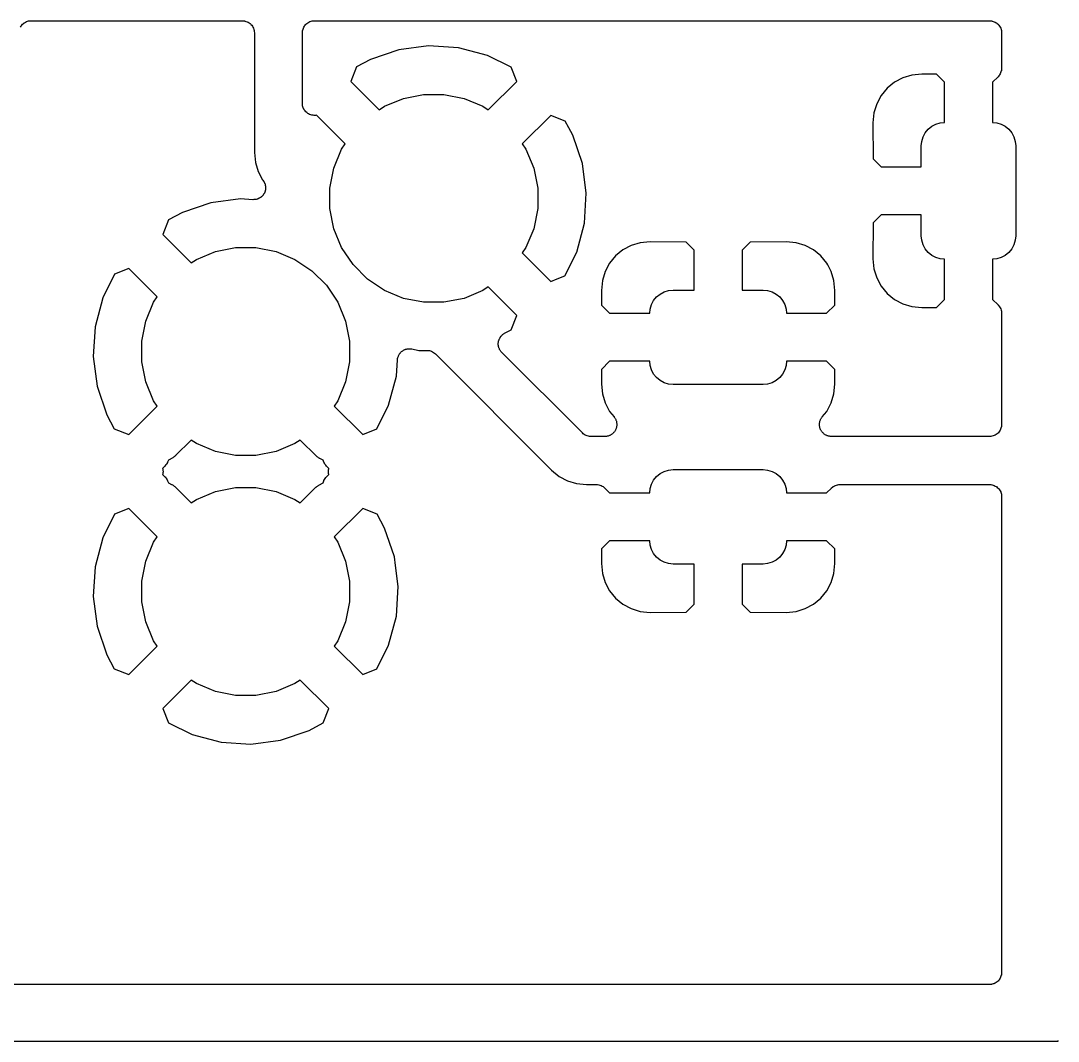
# Model space of a CAD drawing. Extents: x -3.6 to 94.4, y -84.3 to 13.7.
# Drawn here: x 25.62 to 36.6, y -8 to 2.8 of the extents above; entities that cross this region are included whole.
import ezdxf

# ---------------------------------------------------------------- set-up
doc = ezdxf.new("R2010")
doc.units = 0
doc.layers.add('BLACK', color=7, linetype='CONTINUOUS')

msp = doc.modelspace()

# ---------------------------------------------------------------- linework, layer by layer
at = {"layer": 'BLACK', "linetype": 'CONTINUOUS'}
for p, q in [((25.6222, 2.74475), (25.6299, 2.75389)), ((25.6299, 2.75389), (25.6375, 2.76311)), ((25.6375, 2.76311), (25.6379, 2.7634)), ((25.6379, 2.7634), (25.6381, 2.76374)), ((25.6381, 2.76374), (25.6475, 2.77122)), ((25.6475, 2.77122), (25.6567, 2.77878)), ((25.6567, 2.77878), (25.6571, 2.77899)), ((25.6571, 2.77899), (25.6575, 2.77927)), ((25.6575, 2.77927), (25.6681, 2.78481)), ((25.6681, 2.78481), (25.6786, 2.79042)), ((25.6786, 2.79042), (25.679, 2.79055)), ((25.679, 2.79055), (25.6794, 2.79075)), ((25.6794, 2.79075), (25.6909, 2.79412)), ((25.6909, 2.79412), (25.7023, 2.79758)), ((25.7023, 2.79758), (25.7028, 2.79763)), ((25.7028, 2.79763), (25.7032, 2.79775)), ((25.7032, 2.79775), (25.7151, 2.79883)), ((25.7151, 2.79883), (25.727, 2.8)), ((25.727, 2.8), (27.965, 2.8)), ((27.965, 2.8), (27.9659, 2.79999)), ((27.9659, 2.79999), (27.9659, 2.8)), ((27.9659, 2.8), (27.9659, 2.79999)), ((27.9659, 2.79999), (27.9668, 2.79999)), ((27.9668, 2.79999), (27.9787, 2.79865)), ((27.9787, 2.79865), (27.9905, 2.79741)), ((27.9905, 2.79741), (27.991, 2.79727)), ((27.991, 2.79727), (27.9914, 2.79723)), ((27.9914, 2.79723), (28.0028, 2.79361)), ((28.0028, 2.79361), (28.0142, 2.79008)), ((28.0142, 2.79008), (28.0146, 2.78986)), ((28.0146, 2.78986), (28.015, 2.78973)), ((28.015, 2.78973), (28.0255, 2.78398)), ((28.0255, 2.78398), (28.036, 2.77829)), ((28.036, 2.77829), (28.0364, 2.778)), ((28.0364, 2.778), (28.0368, 2.77779)), ((28.0368, 2.77779), (28.0459, 2.77012)), ((28.0459, 2.77012), (28.0551, 2.76249)), ((28.0551, 2.76249), (28.0554, 2.76214)), ((28.0554, 2.76214), (28.0557, 2.76186)), ((28.0557, 2.76186), (28.0632, 2.75255)), ((28.0632, 2.75255), (28.0708, 2.74328)), ((28.6222, 2.74475), (28.6299, 2.75389)), ((28.6299, 2.75389), (28.6375, 2.76311)), ((28.6375, 2.76311), (28.6379, 2.7634)), ((28.6379, 2.7634), (28.6381, 2.76374)), ((28.6381, 2.76374), (28.6475, 2.77122)), ((28.6475, 2.77122), (28.6567, 2.77878)), ((28.6567, 2.77878), (28.6571, 2.77899)), ((28.6571, 2.77899), (28.6575, 2.77927)), ((28.6575, 2.77927), (28.6681, 2.78481)), ((28.6681, 2.78481), (28.6786, 2.79042)), ((28.6786, 2.79042), (28.679, 2.79055)), ((28.679, 2.79055), (28.6794, 2.79075)), ((28.6794, 2.79075), (28.6909, 2.79412)), ((28.6909, 2.79412), (28.7023, 2.79758)), ((28.7023, 2.79758), (28.7028, 2.79763)), ((28.7028, 2.79763), (28.7032, 2.79775)), ((28.7032, 2.79775), (28.7151, 2.79883)), ((28.7151, 2.79883), (28.727, 2.8)), ((28.727, 2.8), (35.873, 2.8)), ((35.873, 2.8), (35.8739, 2.79999)), ((35.8739, 2.79999), (35.8739, 2.8)), ((35.8739, 2.8), (35.8739, 2.79999)), ((35.8739, 2.79999), (35.8748, 2.79999)), ((35.8748, 2.79999), (35.8867, 2.79865)), ((35.8867, 2.79865), (35.8985, 2.79741)), ((35.8985, 2.79741), (35.899, 2.79727)), ((35.899, 2.79727), (35.8994, 2.79723)), ((35.8994, 2.79723), (35.9108, 2.79361)), ((35.9108, 2.79361), (35.9222, 2.79008)), ((35.9222, 2.79008), (35.9226, 2.78986)), ((35.9226, 2.78986), (35.923, 2.78973)), ((35.923, 2.78973), (35.9335, 2.78398)), ((35.9335, 2.78398), (35.944, 2.77829)), ((35.944, 2.77829), (35.9444, 2.778)), ((35.9444, 2.778), (35.9448, 2.77779)), ((35.9448, 2.77779), (35.9539, 2.77012)), ((35.9539, 2.77012), (35.9631, 2.76249)), ((35.9631, 2.76249), (35.9634, 2.76214)), ((35.9634, 2.76214), (35.9637, 2.76186)), ((35.9637, 2.76186), (35.9712, 2.75255)), ((35.9712, 2.75255), (35.9788, 2.74328)), ((25.616, 2.73348), (25.6217, 2.74402)), ((25.6217, 2.74402), (25.622, 2.74436)), ((25.622, 2.74436), (25.6222, 2.74475)), ((28.0708, 2.74328), (28.071, 2.74289)), ((28.071, 2.74289), (28.0713, 2.74254)), ((28.0713, 2.74254), (28.0768, 2.73195)), ((28.0768, 2.73195), (28.0824, 2.7214)), ((28.0824, 2.7214), (28.0825, 2.72097)), ((28.0825, 2.72097), (28.0828, 2.72057)), ((28.0828, 2.72057), (28.0861, 2.70914)), ((28.0861, 2.70914), (28.0896, 2.69767)), ((28.0896, 2.69767), (28.0896, 2.69722)), ((28.0896, 2.69722), (28.0897, 2.6968)), ((28.0897, 2.6968), (28.0908, 2.68491)), ((28.0908, 2.68491), (28.092, 2.673)), ((28.092, 2.673), (28.092, 1.40623)), ((28.6, 2.67477), (28.6013, 2.68669)), ((28.6, 2.67392), (28.6, 2.67477)), ((28.6, 2.67389), (28.6, 2.67392)), ((28.6, 2.67386), (28.6, 2.67389)), ((28.6, 2.673), (28.6, 2.67386)), ((28.6, 1.925), (28.6, 2.673)), ((28.6013, 2.68669), (28.6026, 2.69854)), ((28.6026, 2.69854), (28.6027, 2.69896)), ((28.6027, 2.69896), (28.6028, 2.69941)), ((28.6028, 2.69941), (28.6064, 2.7108)), ((28.6064, 2.7108), (28.6099, 2.72221)), ((28.6099, 2.72221), (28.6101, 2.72261)), ((28.6101, 2.72261), (28.6103, 2.72303)), ((28.6103, 2.72303), (28.616, 2.73348)), ((28.616, 2.73348), (28.6217, 2.74402)), ((28.6217, 2.74402), (28.622, 2.74436)), ((28.622, 2.74436), (28.6222, 2.74475)), ((35.9788, 2.74328), (35.979, 2.74289)), ((35.979, 2.74289), (35.9793, 2.74254)), ((35.9793, 2.74254), (35.9848, 2.73195)), ((35.9848, 2.73195), (35.9904, 2.7214)), ((35.9904, 2.7214), (35.9905, 2.72097)), ((35.9905, 2.72097), (35.9908, 2.72057)), ((35.9908, 2.72057), (35.9941, 2.70914)), ((35.9941, 2.70914), (35.9976, 2.69767)), ((35.9976, 2.69767), (35.9976, 2.69722)), ((35.9976, 2.69722), (35.9977, 2.6968)), ((35.9977, 2.6968), (35.9988, 2.68491)), ((35.9988, 2.68491), (36, 2.673)), ((36, 2.673), (36, 2.29725)), ((29.9356, 2.53487), (29.6217, 2.49323)), ((30.2517, 2.51444), (29.9356, 2.53487)), ((29.6217, 2.49323), (29.3198, 2.39045)), ((30.5578, 2.43274), (30.2517, 2.51444)), ((30.809, 2.30911), (30.5578, 2.43274)), ((29.1718, 2.31138), (29.1115, 2.15771)), ((29.3198, 2.39045), (29.1718, 2.31138)), ((30.8685, 2.15771), (30.809, 2.30911)), ((34.9547, 2.1966), (34.8664, 2.14943)), ((35.0504, 2.22565), (34.9547, 2.1966)), ((35.1553, 2.23598), (35.0504, 2.22565)), ((35.3109, 2.23375), (35.1553, 2.23598)), ((35.396, 2.14864), (35.3109, 2.23375)), ((35.9628, 2.20745), (35.904, 2.14864)), ((35.9703, 2.21651), (35.9628, 2.20745)), ((35.9778, 2.2255), (35.9703, 2.21651)), ((35.9781, 2.22608), (35.9778, 2.2255)), ((35.9785, 2.2266), (35.9781, 2.22608)), ((35.9841, 2.23694), (35.9785, 2.2266)), ((35.9897, 2.24722), (35.9841, 2.23694)), ((35.9899, 2.24786), (35.9897, 2.24722)), ((35.9902, 2.24844), (35.9899, 2.24786)), ((35.9937, 2.25968), (35.9902, 2.24844)), ((35.9972, 2.27085), (35.9937, 2.25968)), ((35.9973, 2.27151), (35.9972, 2.27085)), ((35.9975, 2.27215), (35.9973, 2.27151)), ((35.9987, 2.28384), (35.9975, 2.27215)), ((36, 2.29548), (35.9987, 2.28384)), ((36, 2.29725), (36, 2.29684)), ((36, 2.29684), (36, 2.29681)), ((36, 2.29681), (36, 2.29678)), ((36, 2.29678), (36, 2.29548)), ((29.1115, 2.15771), (29.4123, 1.85694)), ((30.5677, 1.85694), (30.8685, 2.15771)), ((34.8664, 2.14943), (34.7891, 2.08595)), ((35.396, 1.72461), (35.396, 2.14864)), ((35.904, 2.14864), (35.904, 1.72461)), ((29.469, 1.89481), (29.6691, 1.97773)), ((29.6691, 1.97773), (29.8817, 2.02)), ((29.8817, 2.02), (30.0983, 2.02)), ((30.0983, 2.02), (30.3109, 1.97773)), ((30.3109, 1.97773), (30.511, 1.89481)), ((34.7256, 2.0086), (34.6784, 1.92034)), ((34.7891, 2.08595), (34.7256, 2.0086)), ((28.6011, 1.91416), (28.6, 1.925)), ((28.6019, 1.90331), (28.6011, 1.91416)), ((28.6023, 1.90185), (28.6019, 1.90331)), ((28.6024, 1.90034), (28.6023, 1.90185)), ((28.6056, 1.88992), (28.6024, 1.90034)), ((28.6085, 1.87941), (28.6056, 1.88992)), ((28.6091, 1.87806), (28.6085, 1.87941)), ((28.6096, 1.87661), (28.6091, 1.87806)), ((28.6147, 1.86698), (28.6096, 1.87661)), ((28.6196, 1.85726), (28.6147, 1.86698)), ((29.4123, 1.85694), (29.469, 1.89481)), ((30.511, 1.89481), (30.5677, 1.85694)), ((34.6784, 1.92034), (34.6493, 1.82459)), ((28.6205, 1.85607), (28.6196, 1.85726)), ((28.6212, 1.85472), (28.6205, 1.85607)), ((28.6281, 1.84627), (28.6212, 1.85472)), ((28.6348, 1.83768), (28.6281, 1.84627)), ((28.6359, 1.83669), (28.6348, 1.83768)), ((28.6369, 1.83552), (28.6359, 1.83669)), ((28.6453, 1.82857), (28.6369, 1.83552)), ((28.6535, 1.82143), (28.6453, 1.82857)), ((28.6548, 1.82068), (28.6535, 1.82143)), ((28.656, 1.81972), (28.6548, 1.82068)), ((28.6656, 1.81453), (28.656, 1.81972)), ((28.675, 1.80913), (28.6656, 1.81453)), ((28.6764, 1.80865), (28.675, 1.80913)), ((28.6778, 1.80793), (28.6764, 1.80865)), ((28.6882, 1.80471), (28.6778, 1.80793)), ((28.6985, 1.80124), (28.6882, 1.80471)), ((28.7, 1.80105), (28.6985, 1.80124)), ((28.7015, 1.8006), (28.7, 1.80105)), ((28.7123, 1.79946), (28.7015, 1.8006)), ((28.7231, 1.79807), (28.7123, 1.79946)), ((28.7246, 1.79817), (28.7231, 1.79807)), ((28.7261, 1.79801), (28.7246, 1.79817)), ((28.7369, 1.79899), (28.7261, 1.79801)), ((28.7478, 1.79972), (28.7369, 1.79899)), ((28.7493, 1.80012), (28.7478, 1.79972)), ((28.7506, 1.80023), (28.7493, 1.80012)), ((29.0531, 1.49772), (28.7506, 1.80023)), ((31.2277, 1.7985), (30.9269, 1.49772)), ((31.3814, 1.73815), (31.2277, 1.7985)), ((34.6493, 1.82459), (34.639, 1.7192)), ((31.4204, 1.66513), (31.3814, 1.73815)), ((31.4604, 1.59023), (31.4204, 1.66513)), ((31.4204, 1.66513), (31.4204, 1.66513)), ((34.639, 1.7192), (34.6416, 1.33872)), ((35.1921, 1.61389), (35.2232, 1.65178)), ((35.2232, 1.65178), (35.2611, 1.68287)), ((35.2611, 1.68287), (35.3043, 1.70597)), ((35.3043, 1.70597), (35.3512, 1.7202)), ((35.3512, 1.7202), (35.396, 1.72461)), ((35.904, 1.72461), (35.9488, 1.7202)), ((35.9488, 1.7202), (35.9957, 1.70597)), ((35.9957, 1.70597), (36.0389, 1.68287)), ((36.0389, 1.68287), (36.0768, 1.65178)), ((36.0768, 1.65178), (36.1079, 1.61389)), ((31.5632, 1.28834), (31.4604, 1.59023)), ((35.1548, 1.52377), (35.169, 1.57067)), ((35.169, 1.57067), (35.1921, 1.61389)), ((36.1079, 1.61389), (36.131, 1.57067)), ((36.131, 1.57067), (36.1452, 1.52377)), ((28.9323, 1.24086), (29.0152, 1.44104)), ((29.0152, 1.44104), (29.0531, 1.49772)), ((30.9269, 1.49772), (30.9648, 1.44104)), ((30.9648, 1.44104), (31.0477, 1.24086)), ((35.15, 1.475), (35.1548, 1.52377)), ((35.15, 1.254), (35.15, 1.475)), ((36.1452, 1.52377), (36.15, 1.475)), ((36.15, 1.475), (36.15, 0.525)), ((28.092, 1.40623), (28.1024, 1.30101)), ((34.6416, 1.33872), (34.7264, 1.254)), ((28.1024, 1.30101), (28.1312, 1.20584)), ((28.89, 1.02834), (28.9323, 1.24086)), ((31.0477, 1.24086), (31.09, 1.02834)), ((31.6049, 0.97435), (31.5632, 1.28834)), ((34.7264, 1.254), (35.15, 1.254)), ((28.1312, 1.20584), (28.1781, 1.11811)), ((28.1781, 1.11811), (28.1817, 1.11379)), ((28.1817, 1.11379), (28.1828, 1.11242)), ((28.1828, 1.11242), (28.1883, 1.10398)), ((28.1883, 1.10398), (28.194, 1.09577)), ((28.194, 1.09577), (28.195, 1.09361)), ((28.195, 1.09361), (28.1963, 1.09162)), ((28.1963, 1.09162), (28.2, 1.08227)), ((28.2, 1.08227), (28.2041, 1.07311)), ((28.2047, 0.9952), (28.2007, 0.98594)), ((28.2041, 1.07311), (28.2046, 1.07081)), ((28.2046, 1.07081), (28.2055, 1.06861)), ((28.2052, 0.99751), (28.2047, 0.9952)), ((28.206, 0.99972), (28.2052, 0.99751)), ((28.2055, 1.06861), (28.2073, 1.0587)), ((28.2077, 1.00962), (28.206, 0.99972)), ((28.2073, 1.0587), (28.2095, 1.04893)), ((28.2097, 1.01946), (28.2077, 1.00962)), ((28.2095, 1.04893), (28.2096, 1.04657)), ((28.2096, 1.04657), (28.21, 1.04424)), ((28.2098, 1.02182), (28.2097, 1.01946)), ((28.2102, 1.02415), (28.2098, 1.02182)), ((28.21, 1.04424), (28.2099, 1.03418)), ((28.2099, 1.03418), (28.2102, 1.02415)), ((28.89, 0.81166), (28.89, 1.02834)), ((31.09, 1.02834), (31.09, 0.81166)), ((27.9456, 0.91487), (27.6317, 0.87323)), ((28.0753, 0.90649), (27.9456, 0.91487)), ((28.0854, 0.90682), (28.0753, 0.90649)), ((28.0954, 0.90678), (28.0854, 0.90682)), ((28.0977, 0.90723), (28.0954, 0.90678)), ((28.1001, 0.90731), (28.0977, 0.90723)), ((28.1098, 0.90958), (28.1001, 0.90731)), ((28.1197, 0.9115), (28.1098, 0.90958)), ((28.1219, 0.9124), (28.1197, 0.9115)), ((28.1242, 0.91293), (28.1219, 0.9124)), ((28.1334, 0.91706), (28.1242, 0.91293)), ((28.1427, 0.92086), (28.1334, 0.91706)), ((28.1447, 0.92216), (28.1427, 0.92086)), ((28.1468, 0.92313), (28.1447, 0.92216)), ((28.155, 0.92896), (28.1468, 0.92313)), ((28.1634, 0.93449), (28.155, 0.92896)), ((28.1651, 0.93616), (28.1634, 0.93449)), ((28.167, 0.93753), (28.1651, 0.93616)), ((28.1739, 0.94483), (28.167, 0.93753)), ((28.181, 0.95189), (28.1739, 0.94483)), ((28.1824, 0.95384), (28.181, 0.95189)), ((28.184, 0.95556), (28.1824, 0.95384)), ((28.1893, 0.96408), (28.184, 0.95556)), ((28.195, 0.97238), (28.1893, 0.96408)), ((28.1959, 0.97456), (28.195, 0.97238)), ((28.1972, 0.97656), (28.1959, 0.97456)), ((28.2007, 0.98594), (28.1972, 0.97656)), ((31.5844, 0.65826), (31.6049, 0.97435)), ((27.3298, 0.77045), (27.1818, 0.69138)), ((27.6317, 0.87323), (27.3298, 0.77045)), ((28.9323, 0.59914), (28.89, 0.81166)), ((31.09, 0.81166), (31.0477, 0.59914)), ((27.1818, 0.69138), (27.1215, 0.53771)), ((34.6416, 0.66128), (34.639, 0.2808)), ((34.7264, 0.746), (34.6416, 0.66128)), ((35.15, 0.746), (34.7264, 0.746)), ((35.15, 0.525), (35.15, 0.746)), ((29.0152, 0.39896), (28.9323, 0.59914)), ((31.0477, 0.59914), (30.9648, 0.39896)), ((31.5027, 0.35222), (31.5844, 0.65826)), ((27.1215, 0.53771), (27.4223, 0.23694)), ((32.1754, 0.45065), (32.0797, 0.4216)), ((32.2808, 0.46103), (32.1754, 0.45065)), ((32.6613, 0.45837), (32.2808, 0.46103)), ((32.746, 0.37365), (32.6613, 0.45837)), ((33.3387, 0.45837), (33.254, 0.37364)), ((33.7192, 0.46103), (33.3387, 0.45837)), ((33.8246, 0.45065), (33.7192, 0.46103)), ((33.9203, 0.4216), (33.8246, 0.45065)), ((35.1548, 0.47623), (35.15, 0.525)), ((35.169, 0.42933), (35.1548, 0.47623)), ((36.1452, 0.47623), (36.131, 0.42933)), ((36.15, 0.525), (36.1452, 0.47623)), ((27.479, 0.27481), (27.6791, 0.35773)), ((27.6791, 0.35773), (27.8917, 0.4)), ((27.8917, 0.4), (28.1083, 0.4)), ((28.1083, 0.4), (28.3209, 0.35773)), ((28.3209, 0.35773), (28.521, 0.27481)), ((29.1356, 0.21879), (29.0152, 0.39896)), ((30.9648, 0.39896), (30.9269, 0.34227)), ((30.9269, 0.34227), (31.2277, 0.0415)), ((31.3791, 0.10095), (31.5027, 0.35222)), ((31.9914, 0.37443), (31.9141, 0.31095)), ((32.0797, 0.4216), (31.9914, 0.37443)), ((32.746, -0.05), (32.746, 0.37365)), ((33.254, 0.37364), (33.254, -0.05)), ((34.0086, 0.37443), (33.9203, 0.4216)), ((34.0859, 0.31095), (34.0086, 0.37443)), ((35.1921, 0.38611), (35.169, 0.42933)), ((35.2232, 0.34822), (35.1921, 0.38611)), ((35.2611, 0.31713), (35.2232, 0.34822)), ((36.0768, 0.34822), (36.0389, 0.31713)), ((36.1079, 0.38611), (36.0768, 0.34822)), ((36.131, 0.42933), (36.1079, 0.38611)), ((27.4223, 0.23694), (27.479, 0.27481)), ((28.521, 0.27481), (28.7012, 0.15443)), ((31.8506, 0.2336), (31.8034, 0.14534)), ((31.9141, 0.31095), (31.8506, 0.2336)), ((34.1494, 0.23359), (34.0859, 0.31095)), ((34.1593, 0.21518), (34.1494, 0.23359)), ((34.639, 0.2808), (34.6493, 0.17541)), ((35.3043, 0.29403), (35.2611, 0.31713)), ((35.3512, 0.2798), (35.3043, 0.29403)), ((35.396, 0.27539), (35.3512, 0.2798)), ((35.396, -0.14864), (35.396, 0.27539)), ((35.9488, 0.2798), (35.904, 0.27539)), ((35.904, 0.27539), (35.904, -0.14864)), ((35.9957, 0.29403), (35.9488, 0.2798)), ((36.0389, 0.31713), (35.9957, 0.29403)), ((26.6109, 0.11905), (26.4873, -0.13222)), ((26.7623, 0.1785), (26.6109, 0.11905)), ((27.0631, -0.12228), (26.7623, 0.1785)), ((28.7012, 0.15443), (28.8544, 0.00121)), ((29.2888, 0.06557), (29.1356, 0.21879)), ((31.8034, 0.14534), (31.7743, 0.04959)), ((34.1593, 0.21513), (34.1593, 0.21518)), ((34.1966, 0.14534), (34.1593, 0.21513)), ((34.2256, 0.04959), (34.1966, 0.14534)), ((34.6493, 0.17541), (34.6784, 0.07966)), ((28.8544, 0.00121), (28.9748, -0.17896)), ((29.469, -0.05481), (29.2888, 0.06557)), ((31.2277, 0.0415), (31.2957, 0.06821)), ((31.2957, 0.06821), (31.3791, 0.10095)), ((31.7743, 0.04959), (31.764, -0.05533)), ((34.236, -0.05533), (34.2256, 0.04959)), ((34.6784, 0.07966), (34.7256, -0.0086)), ((29.6691, -0.13773), (29.469, -0.05481)), ((30.511, -0.05481), (30.3109, -0.13773)), ((30.5677, -0.01693), (30.511, -0.05481)), ((30.8685, -0.31771), (30.5677, -0.01693)), ((31.764, -0.05533), (31.7662, -0.21089)), ((32.3482, -0.12322), (32.3861, -0.09213)), ((32.3861, -0.09213), (32.4293, -0.06903)), ((32.4293, -0.06903), (32.4762, -0.0548)), ((32.4762, -0.0548), (32.525, -0.05)), ((32.525, -0.05), (32.746, -0.05)), ((33.254, -0.05), (33.475, -0.05)), ((33.475, -0.05), (33.5238, -0.0548)), ((33.5238, -0.0548), (33.5707, -0.06903)), ((33.5707, -0.06903), (33.6139, -0.09213)), ((33.6139, -0.09213), (33.6518, -0.12322)), ((34.2338, -0.21089), (34.236, -0.05533)), ((34.7256, -0.0086), (34.7891, -0.08595)), ((34.7891, -0.08595), (34.8664, -0.14943)), ((26.4873, -0.13222), (26.4056, -0.43826)), ((26.9423, -0.37914), (27.0252, -0.17896)), ((27.0252, -0.17896), (27.0631, -0.12228)), ((28.9748, -0.17896), (29.0577, -0.37914)), ((29.8817, -0.18), (29.6691, -0.13773)), ((30.0983, -0.18), (29.8817, -0.18)), ((30.3109, -0.13773), (30.0983, -0.18)), ((31.7662, -0.21089), (31.8514, -0.296)), ((32.2798, -0.25123), (32.294, -0.20433)), ((32.294, -0.20433), (32.3171, -0.16111)), ((32.3171, -0.16111), (32.3482, -0.12322)), ((33.6518, -0.12322), (33.6829, -0.16111)), ((33.6829, -0.16111), (33.706, -0.20433)), ((33.706, -0.20433), (33.7202, -0.25123)), ((34.1486, -0.296), (34.2338, -0.21089)), ((34.8664, -0.14943), (34.9547, -0.1966)), ((34.9547, -0.1966), (35.0504, -0.22565)), ((35.3109, -0.23375), (35.396, -0.14864)), ((35.904, -0.14864), (35.9628, -0.20745)), ((35.9628, -0.20745), (35.9631, -0.20775)), ((35.9631, -0.20775), (35.9631, -0.20776)), ((35.9631, -0.20776), (35.9631, -0.20778)), ((35.9631, -0.20778), (35.964, -0.20871)), ((35.964, -0.20871), (35.9714, -0.2179)), ((35.9714, -0.2179), (35.9788, -0.22697)), ((30.8082, -0.47138), (30.8685, -0.31771)), ((31.8514, -0.296), (32.2754, -0.296)), ((32.2754, -0.296), (32.2798, -0.25123)), ((33.7202, -0.25123), (33.7246, -0.296)), ((33.7246, -0.296), (34.1486, -0.296)), ((35.0504, -0.22565), (35.1553, -0.23598)), ((35.1553, -0.23598), (35.3109, -0.23375)), ((35.9788, -0.22697), (35.9791, -0.22756)), ((35.9791, -0.22756), (35.9795, -0.22808)), ((35.9795, -0.22808), (35.9849, -0.23853)), ((35.9849, -0.23853), (35.9904, -0.24885)), ((35.9904, -0.24885), (35.9906, -0.24949)), ((35.9906, -0.24949), (35.9909, -0.25009)), ((35.9909, -0.25009), (35.9942, -0.26138)), ((35.9942, -0.26138), (35.9976, -0.27258)), ((35.9976, -0.27258), (35.9976, -0.27325)), ((35.9976, -0.27325), (35.9978, -0.27389)), ((35.9978, -0.27389), (35.9989, -0.28559)), ((35.9989, -0.28559), (36, -0.29725)), ((36, -0.29725), (36, -1.473)), ((26.4056, -0.43826), (26.3851, -0.75435)), ((26.9, -0.59166), (26.9423, -0.37914)), ((29.0577, -0.37914), (29.1, -0.59166)), ((30.6914, -0.55436), (30.6945, -0.54859)), ((30.6945, -0.54859), (30.6983, -0.54409)), ((30.6983, -0.54409), (30.7015, -0.53923)), ((30.7015, -0.53923), (30.7062, -0.53459)), ((30.7062, -0.53459), (30.7104, -0.52954)), ((30.7104, -0.52954), (30.715, -0.52586)), ((30.715, -0.52586), (30.7191, -0.52173)), ((30.7191, -0.52173), (30.7246, -0.51809)), ((30.7246, -0.51809), (30.7297, -0.51395)), ((30.7297, -0.51395), (30.7348, -0.51122)), ((30.7348, -0.51122), (30.7397, -0.50797)), ((30.7397, -0.50797), (30.8082, -0.47138)), ((26.9, -0.80834), (26.9, -0.59166)), ((29.1, -0.59166), (29.1, -0.80834)), ((30.6726, -0.61864), (30.6732, -0.61283)), ((30.6732, -0.62519), (30.6726, -0.61864)), ((30.6731, -0.63176), (30.6732, -0.62519)), ((30.6742, -0.6375), (30.6731, -0.63176)), ((30.6732, -0.60697), (30.6746, -0.60053)), ((30.6732, -0.61283), (30.6732, -0.60697)), ((30.6747, -0.64333), (30.6742, -0.6375)), ((30.6746, -0.60053), (30.6753, -0.594)), ((30.6766, -0.64965), (30.6747, -0.64333)), ((30.6753, -0.594), (30.677, -0.58842)), ((30.6778, -0.65609), (30.6766, -0.64965)), ((30.677, -0.58842), (30.6782, -0.58268)), ((30.68, -0.66151), (30.6778, -0.65609)), ((30.6782, -0.58268), (30.6807, -0.57662)), ((30.6807, -0.57662), (30.6827, -0.57035)), ((30.6827, -0.57035), (30.6855, -0.56521)), ((30.6855, -0.56521), (30.6877, -0.55981)), ((30.6877, -0.55981), (30.6914, -0.55436)), ((26.3851, -0.75435), (26.4268, -1.06834)), ((29.6079, -0.77209), (29.6093, -0.7678)), ((29.6093, -0.7678), (29.61, -0.76337)), ((29.61, -0.76337), (29.6129, -0.75598)), ((29.6129, -0.75598), (29.6153, -0.74842)), ((29.6153, -0.74842), (29.6174, -0.74447)), ((29.6174, -0.74447), (29.619, -0.74028)), ((29.619, -0.74028), (29.6233, -0.73359)), ((29.6233, -0.73359), (29.6271, -0.72662)), ((29.6271, -0.72662), (29.6299, -0.72316)), ((29.6299, -0.72316), (29.6324, -0.71937)), ((29.6324, -0.71937), (29.6378, -0.71364)), ((29.6378, -0.71364), (29.6429, -0.70754)), ((29.6429, -0.70754), (29.6464, -0.7047)), ((29.6464, -0.7047), (29.6495, -0.70145)), ((29.6495, -0.70145), (29.656, -0.6969)), ((29.656, -0.6969), (29.6621, -0.69189)), ((29.6621, -0.69189), (29.6661, -0.68978)), ((29.6661, -0.68978), (29.6698, -0.6872)), ((29.6698, -0.6872), (29.677, -0.68399)), ((29.677, -0.68399), (29.684, -0.68027)), ((29.684, -0.68027), (29.6883, -0.67898)), ((29.6883, -0.67898), (29.6924, -0.67716)), ((29.6924, -0.67716), (29.7002, -0.67541)), ((29.7002, -0.67541), (29.7077, -0.67313)), ((29.7077, -0.67313), (29.7122, -0.6727)), ((29.7122, -0.6727), (29.7166, -0.67171)), ((29.7166, -0.67171), (29.7245, -0.6715)), ((29.7245, -0.6715), (29.7324, -0.67073)), ((29.7324, -0.67073), (29.7369, -0.67117)), ((29.7369, -0.67117), (29.7414, -0.67106)), ((29.7414, -0.67106), (29.7492, -0.67239)), ((29.7492, -0.67239), (29.7571, -0.67317)), ((29.7571, -0.67317), (29.8316, -0.688)), ((29.8316, -0.688), (29.917, -0.688)), ((29.917, -0.688), (29.9174, -0.688)), ((29.9174, -0.688), (29.9174, -0.688)), ((29.9174, -0.688), (29.9174, -0.688)), ((29.9174, -0.688), (29.9187, -0.68801)), ((29.9187, -0.68801), (29.9304, -0.68932)), ((29.9304, -0.68932), (29.9421, -0.69051)), ((29.9421, -0.69051), (29.9427, -0.6907)), ((29.9427, -0.6907), (29.9434, -0.69078)), ((29.9434, -0.69078), (29.9546, -0.69433)), ((29.9546, -0.69433), (29.9658, -0.69775)), ((29.9658, -0.69775), (29.9664, -0.69807)), ((29.9664, -0.69807), (29.967, -0.69827)), ((29.967, -0.69827), (29.9773, -0.70394)), ((29.9773, -0.70394), (29.9876, -0.70947)), ((29.9876, -0.70947), (29.9881, -0.70989)), ((29.9881, -0.70989), (29.9887, -0.71021)), ((29.9887, -0.71021), (29.9977, -0.71773)), ((29.9977, -0.71773), (30.0068, -0.7252)), ((30.0068, -0.7252), (31.2364, -1.9548)), ((30.6817, -0.66714), (30.68, -0.66151)), ((30.6847, -0.67297), (30.6817, -0.66714)), ((30.6872, -0.67906), (30.6847, -0.67297)), ((30.6904, -0.68395), (30.6872, -0.67906)), ((30.6931, -0.68914), (30.6904, -0.68395)), ((30.6972, -0.69428), (30.6931, -0.68914)), ((30.7008, -0.69977), (30.6972, -0.69428)), ((30.7049, -0.70393), (30.7008, -0.69977)), ((30.7085, -0.70851), (30.7049, -0.70393)), ((30.7098, -0.70978), (30.7085, -0.70851)), ((31.5628, -1.5628), (30.7098, -0.70978)), ((26.9423, -1.02086), (26.9, -0.80834)), ((29.1, -0.80834), (29.0577, -1.02086)), ((29.5944, -0.96174), (29.6056, -0.78954)), ((29.6056, -0.78954), (29.6057, -0.78777)), ((29.6057, -0.78777), (29.6071, -0.77997)), ((29.6071, -0.77997), (29.6079, -0.77209)), ((31.8514, -0.804), (31.7662, -0.88911)), ((32.2754, -0.804), (31.8514, -0.804)), ((32.2798, -0.84877), (32.2754, -0.804)), ((32.294, -0.89567), (32.2798, -0.84877)), ((33.7202, -0.84877), (33.706, -0.89567)), ((33.7246, -0.804), (33.7202, -0.84877)), ((34.1486, -0.804), (33.7246, -0.804)), ((34.2338, -0.88911), (34.1486, -0.804)), ((29.5127, -1.26778), (29.5944, -0.96174)), ((31.7662, -0.88911), (31.764, -1.04467)), ((32.3171, -0.93889), (32.294, -0.89567)), ((32.3482, -0.97678), (32.3171, -0.93889)), ((32.3861, -1.00787), (32.3482, -0.97678)), ((33.6518, -0.97678), (33.6139, -1.00787)), ((33.6829, -0.93889), (33.6518, -0.97678)), ((33.706, -0.89567), (33.6829, -0.93889)), ((34.236, -1.04467), (34.2338, -0.88911)), ((26.4268, -1.06834), (26.5296, -1.37023)), ((27.0252, -1.22104), (26.9423, -1.02086)), ((29.0577, -1.02086), (28.9748, -1.22104)), ((31.764, -1.04467), (31.7743, -1.14959)), ((32.4293, -1.03097), (32.3861, -1.00787)), ((32.4762, -1.0452), (32.4293, -1.03097)), ((32.525, -1.05), (32.4762, -1.0452)), ((33.475, -1.05), (32.525, -1.05)), ((33.5238, -1.0452), (33.475, -1.05)), ((33.5707, -1.03097), (33.5238, -1.0452)), ((33.6139, -1.00787), (33.5707, -1.03097)), ((34.2256, -1.14959), (34.236, -1.04467)), ((31.7743, -1.14959), (31.8034, -1.24534)), ((34.1966, -1.24534), (34.2256, -1.14959)), ((26.7623, -1.5785), (27.0631, -1.27772)), ((27.0631, -1.27772), (27.0252, -1.22104)), ((28.9748, -1.22104), (28.9369, -1.27772)), ((28.9369, -1.27772), (29.2377, -1.5785)), ((29.3891, -1.51905), (29.5127, -1.26778)), ((31.8034, -1.24534), (31.8506, -1.33359)), ((34.1494, -1.33359), (34.1966, -1.24534)), ((26.5296, -1.37023), (26.6086, -1.51815)), ((31.8506, -1.33359), (31.8989, -1.39243)), ((31.8989, -1.39243), (31.9, -1.39381)), ((31.9, -1.39381), (31.9032, -1.39881)), ((31.9032, -1.39881), (31.907, -1.40346)), ((31.907, -1.40346), (31.9099, -1.40918)), ((31.9099, -1.40918), (31.9135, -1.4146)), ((31.9135, -1.4146), (31.9157, -1.42015)), ((31.9157, -1.42015), (31.9184, -1.42542)), ((31.9184, -1.42542), (31.9203, -1.43162)), ((34.0803, -1.42996), (34.0822, -1.42379)), ((34.0822, -1.42379), (34.0851, -1.41854)), ((34.0851, -1.41854), (34.0874, -1.41304)), ((34.0874, -1.41304), (34.091, -1.40767)), ((34.091, -1.40767), (34.094, -1.40198)), ((34.094, -1.40198), (34.0978, -1.39739)), ((34.0978, -1.39739), (34.1011, -1.39243)), ((34.1011, -1.39243), (34.1494, -1.33359)), ((26.6086, -1.51815), (26.7623, -1.5785)), ((29.2377, -1.5785), (29.3891, -1.51905)), ((31.9122, -1.53384), (31.9088, -1.53877)), ((31.9147, -1.5279), (31.9122, -1.53384)), ((31.9178, -1.52221), (31.9147, -1.5279)), ((31.9195, -1.51652), (31.9178, -1.52221)), ((31.9219, -1.51103), (31.9195, -1.51652)), ((31.9203, -1.43162), (31.9227, -1.43762)), ((31.9232, -1.50471), (31.9219, -1.51103)), ((31.9227, -1.43762), (31.9238, -1.44349)), ((31.9251, -1.49854), (31.9232, -1.50471)), ((31.9238, -1.44349), (31.9254, -1.4492)), ((31.9257, -1.49261), (31.9251, -1.49854)), ((31.9254, -1.4492), (31.926, -1.45564)), ((31.9269, -1.48677), (31.9257, -1.49261)), ((31.926, -1.45564), (31.9272, -1.46199)), ((31.927, -1.48031), (31.9269, -1.48677)), ((31.9277, -1.47389), (31.927, -1.48031)), ((31.9272, -1.46199), (31.9271, -1.46794)), ((31.9271, -1.46794), (31.9277, -1.47389)), ((34.0723, -1.47211), (34.0729, -1.46619)), ((34.0729, -1.47855), (34.0723, -1.47211)), ((34.0729, -1.46619), (34.073, -1.46022)), ((34.0729, -1.48501), (34.0729, -1.47855)), ((34.074, -1.49086), (34.0729, -1.48501)), ((34.073, -1.46022), (34.0742, -1.45388)), ((34.0746, -1.4968), (34.074, -1.49086)), ((34.0742, -1.45388), (34.0749, -1.44746)), ((34.0764, -1.50299), (34.0746, -1.4968)), ((34.0749, -1.44746), (34.0767, -1.44177)), ((34.0776, -1.50934), (34.0764, -1.50299)), ((34.0767, -1.44177), (34.0778, -1.43592)), ((34.0799, -1.51486), (34.0776, -1.50934)), ((34.0778, -1.43592), (34.0803, -1.42996)), ((34.0816, -1.52058), (34.0799, -1.51486)), ((34.0846, -1.52629), (34.0816, -1.52058)), ((34.087, -1.53228), (34.0846, -1.52629)), ((34.0903, -1.53726), (34.087, -1.53228)), ((34.093, -1.54254), (34.0903, -1.53726)), ((35.984, -1.53348), (35.9783, -1.54402)), ((35.9897, -1.52303), (35.984, -1.53348)), ((35.9899, -1.52261), (35.9897, -1.52303)), ((35.9901, -1.52221), (35.9899, -1.52261)), ((35.9936, -1.5108), (35.9901, -1.52221)), ((35.9972, -1.4994), (35.9936, -1.5108)), ((35.9973, -1.49896), (35.9972, -1.4994)), ((35.9974, -1.49854), (35.9973, -1.49896)), ((35.9987, -1.48669), (35.9974, -1.49854)), ((36, -1.47477), (35.9987, -1.48669)), ((36, -1.473), (36, -1.47386)), ((36, -1.47386), (36, -1.47389)), ((36, -1.47389), (36, -1.47392)), ((36, -1.47392), (36, -1.47477)), ((27.4223, -1.63694), (27.2569, -1.80228)), ((27.479, -1.67481), (27.4223, -1.63694)), ((28.5777, -1.63694), (28.521, -1.67481)), ((28.7503, -1.80951), (28.5777, -1.63694)), ((31.5719, -1.57025), (31.5628, -1.5628)), ((31.5809, -1.57779), (31.5719, -1.57025)), ((31.5814, -1.57811), (31.5809, -1.57779)), ((31.582, -1.57854), (31.5814, -1.57811)), ((31.5923, -1.58408), (31.582, -1.57854)), ((31.6026, -1.58973), (31.5923, -1.58408)), ((31.6032, -1.58993), (31.6026, -1.58973)), ((31.6038, -1.59025), (31.6032, -1.58993)), ((31.615, -1.59368), (31.6038, -1.59025)), ((31.6262, -1.59722), (31.615, -1.59368)), ((31.6269, -1.5973), (31.6262, -1.59722)), ((31.6275, -1.59749), (31.6269, -1.5973)), ((31.6392, -1.59868), (31.6275, -1.59749)), ((31.6508, -1.59999), (31.6392, -1.59868)), ((31.6521, -1.6), (31.6508, -1.59999)), ((31.6522, -1.6), (31.6521, -1.6)), ((31.6526, -1.6), (31.6522, -1.6)), ((31.6522, -1.6), (31.6522, -1.6)), ((31.8007, -1.6), (31.6526, -1.6)), ((31.8066, -1.59942), (31.8007, -1.6)), ((31.8126, -1.59944), (31.8066, -1.59942)), ((31.8189, -1.59821), (31.8126, -1.59944)), ((31.8254, -1.59758), (31.8189, -1.59821)), ((31.8311, -1.59586), (31.8254, -1.59758)), ((31.8369, -1.59472), (31.8311, -1.59586)), ((31.8429, -1.59228), (31.8369, -1.59472)), ((31.8491, -1.59042), (31.8429, -1.59228)), ((31.8543, -1.58762), (31.8491, -1.59042)), ((31.8599, -1.58537), (31.8543, -1.58762)), ((31.8653, -1.58181), (31.8599, -1.58537)), ((31.871, -1.57878), (31.8653, -1.58181)), ((31.8756, -1.57501), (31.871, -1.57878)), ((31.8806, -1.57173), (31.8756, -1.57501)), ((31.8852, -1.5672), (31.8806, -1.57173)), ((31.8902, -1.56312), (31.8852, -1.5672)), ((31.894, -1.55852), (31.8902, -1.56312)), ((31.8982, -1.55434), (31.894, -1.55852)), ((31.9019, -1.54899), (31.8982, -1.55434)), ((31.906, -1.54402), (31.9019, -1.54899)), ((31.9088, -1.53877), (31.906, -1.54402)), ((34.0971, -1.54758), (34.093, -1.54254)), ((34.1007, -1.55297), (34.0971, -1.54758)), ((34.1048, -1.55721), (34.1007, -1.55297)), ((34.1086, -1.56186), (34.1048, -1.55721)), ((34.1135, -1.56601), (34.1086, -1.56186)), ((34.1181, -1.57061), (34.1135, -1.56601)), ((34.123, -1.57396), (34.1181, -1.57061)), ((34.1276, -1.57779), (34.123, -1.57396)), ((34.1332, -1.5809), (34.1276, -1.57779)), ((34.1386, -1.58453), (34.1332, -1.5809)), ((34.1441, -1.58686), (34.1386, -1.58453)), ((34.1493, -1.58973), (34.1441, -1.58686)), ((34.1554, -1.59168), (34.1493, -1.58973)), ((34.1614, -1.5942), (34.1554, -1.59168)), ((34.1672, -1.59542), (34.1614, -1.5942)), ((34.1729, -1.59722), (34.1672, -1.59542)), ((34.1793, -1.59795), (34.1729, -1.59722)), ((34.1857, -1.59926), (34.1793, -1.59795)), ((34.1916, -1.59932), (34.1857, -1.59926)), ((34.1975, -1.59999), (34.1916, -1.59932)), ((34.1993, -1.6), (34.1975, -1.59999)), ((35.873, -1.6), (34.1993, -1.6)), ((35.8849, -1.59883), (35.873, -1.6)), ((35.8968, -1.59775), (35.8849, -1.59883)), ((35.8972, -1.59762), (35.8968, -1.59775)), ((35.8977, -1.59758), (35.8972, -1.59762)), ((35.9091, -1.59412), (35.8977, -1.59758)), ((35.9206, -1.59075), (35.9091, -1.59412)), ((35.921, -1.59055), (35.9206, -1.59075)), ((35.9214, -1.59042), (35.921, -1.59055)), ((35.9319, -1.58481), (35.9214, -1.59042)), ((35.9425, -1.57927), (35.9319, -1.58481)), ((35.9429, -1.57899), (35.9425, -1.57927)), ((35.9433, -1.57878), (35.9429, -1.57899)), ((35.9525, -1.57122), (35.9433, -1.57878)), ((35.9619, -1.56374), (35.9525, -1.57122)), ((35.9621, -1.5634), (35.9619, -1.56374)), ((35.9625, -1.56312), (35.9621, -1.5634)), ((35.9701, -1.55389), (35.9625, -1.56312)), ((35.9778, -1.54475), (35.9701, -1.55389)), ((35.978, -1.54436), (35.9778, -1.54475)), ((35.9783, -1.54402), (35.978, -1.54436)), ((27.6791, -1.75773), (27.479, -1.67481)), ((28.521, -1.67481), (28.3209, -1.75773)), ((27.1818, -1.84862), (27.1729, -1.8713)), ((27.227, -1.82449), (27.1818, -1.84862)), ((27.2315, -1.82148), (27.227, -1.82449)), ((27.2363, -1.81899), (27.2315, -1.82148)), ((27.2418, -1.81462), (27.2363, -1.81899)), ((27.2476, -1.81072), (27.2418, -1.81462)), ((27.2514, -1.80691), (27.2476, -1.81072)), ((27.2557, -1.80353), (27.2514, -1.80691)), ((27.2569, -1.80228), (27.2557, -1.80353)), ((27.8917, -1.8), (27.6791, -1.75773)), ((28.1083, -1.8), (27.8917, -1.8)), ((28.3209, -1.75773), (28.1083, -1.8)), ((28.7561, -1.81429), (28.7503, -1.80951)), ((28.7616, -1.81952), (28.7561, -1.81429)), ((28.7657, -1.82215), (28.7616, -1.81952)), ((28.7695, -1.82525), (28.7657, -1.82215)), ((28.7761, -1.8288), (28.7695, -1.82525)), ((28.7825, -1.83287), (28.7761, -1.8288)), ((28.784, -1.83366), (28.7825, -1.83287)), ((28.819, -1.85089), (28.784, -1.83366)), ((28.8271, -1.8713), (28.819, -1.85089)), ((27.1445, -1.91468), (27.1205, -1.93876)), ((27.1205, -1.93876), (27.1219, -1.94324)), ((27.1219, -1.94324), (27.1222, -1.94625)), ((27.1222, -1.94625), (27.123, -1.94918)), ((27.123, -1.94918), (27.1237, -1.95854)), ((27.1247, -1.97391), (27.1235, -1.98322)), ((27.1237, -1.95854), (27.1247, -1.96787)), ((27.1247, -1.96787), (27.1245, -1.97088)), ((27.1245, -1.97088), (27.1247, -1.97391)), ((27.1448, -1.91437), (27.1445, -1.91468)), ((27.1451, -1.91411), (27.1448, -1.91437)), ((27.1526, -1.90481), (27.1451, -1.91411)), ((27.1603, -1.89553), (27.1526, -1.90481)), ((27.1604, -1.89518), (27.1603, -1.89553)), ((27.1607, -1.89486), (27.1604, -1.89518)), ((27.1663, -1.88421), (27.1607, -1.89486)), ((27.172, -1.87368), (27.1663, -1.88421)), ((27.1721, -1.8733), (27.172, -1.87368)), ((27.1723, -1.87294), (27.1721, -1.8733)), ((27.1729, -1.8713), (27.1723, -1.87294)), ((28.8272, -1.87165), (28.8271, -1.8713)), ((28.8274, -1.87204), (28.8272, -1.87165)), ((28.8329, -1.88268), (28.8274, -1.87204)), ((28.8383, -1.89337), (28.8329, -1.88268)), ((28.8386, -1.89369), (28.8383, -1.89337)), ((28.8388, -1.89405), (28.8386, -1.89369)), ((28.8463, -1.90343), (28.8388, -1.89405)), ((28.8537, -1.91284), (28.8463, -1.90343)), ((28.854, -1.9131), (28.8537, -1.91284)), ((28.8542, -1.91342), (28.854, -1.9131)), ((28.8555, -1.91468), (28.8542, -1.91342)), ((28.8795, -1.93866), (28.8555, -1.91468)), ((28.8753, -1.96609), (28.8765, -1.95678)), ((28.8755, -1.96912), (28.8753, -1.96609)), ((28.8753, -1.97213), (28.8755, -1.96912)), ((28.8763, -1.98146), (28.8753, -1.97213)), ((28.8765, -1.95678), (28.8773, -1.94743)), ((28.8773, -1.94743), (28.8781, -1.94451)), ((28.8781, -1.94451), (28.8785, -1.94151)), ((28.8785, -1.94151), (28.8795, -1.93866)), ((31.2364, -1.9548), (31.3181, -2.02187)), ((32.3861, -1.99213), (32.4293, -1.96903)), ((32.4293, -1.96903), (32.4762, -1.9548)), ((32.4762, -1.9548), (32.525, -1.95)), ((32.525, -1.95), (33.475, -1.95)), ((33.475, -1.95), (33.5238, -1.9548)), ((33.5238, -1.9548), (33.5707, -1.96903)), ((33.5707, -1.96903), (33.6139, -1.99213)), ((27.1215, -1.99849), (27.1205, -2.00134)), ((27.1205, -2.00134), (27.1445, -2.02532)), ((27.1219, -1.99549), (27.1215, -1.99849)), ((27.1227, -1.99257), (27.1219, -1.99549)), ((27.1235, -1.98322), (27.1227, -1.99257)), ((27.1445, -2.02532), (27.1458, -2.02658)), ((27.1458, -2.02658), (27.146, -2.0269)), ((27.146, -2.0269), (27.1463, -2.02716)), ((27.1463, -2.02716), (27.1537, -2.03652)), ((27.1537, -2.03652), (27.1612, -2.04595)), ((27.1612, -2.04595), (27.1614, -2.04631)), ((27.1614, -2.04631), (27.1617, -2.04662)), ((27.1617, -2.04662), (27.1671, -2.05722)), ((27.1671, -2.05722), (27.1726, -2.06796)), ((27.1726, -2.06796), (27.1728, -2.06835)), ((27.1728, -2.06835), (27.1729, -2.0687)), ((27.1729, -2.0687), (27.181, -2.08911)), ((28.8182, -2.09138), (28.8271, -2.0687)), ((28.8271, -2.0687), (28.8277, -2.06706)), ((28.8277, -2.06706), (28.8279, -2.06669)), ((28.8279, -2.06669), (28.828, -2.06631)), ((28.828, -2.06631), (28.8336, -2.05588)), ((28.8336, -2.05588), (28.8393, -2.04514)), ((28.8393, -2.04514), (28.8396, -2.04482)), ((28.8396, -2.04482), (28.8397, -2.04447)), ((28.8397, -2.04447), (28.8473, -2.03523)), ((28.8473, -2.03523), (28.8549, -2.02589)), ((28.8549, -2.02589), (28.8552, -2.02563)), ((28.8552, -2.02563), (28.8555, -2.02532)), ((28.8555, -2.02532), (28.8795, -2.00124)), ((28.877, -1.99082), (28.8763, -1.98146)), ((28.8778, -1.99375), (28.877, -1.99082)), ((28.8781, -1.99676), (28.8778, -1.99375)), ((28.8795, -2.00124), (28.8781, -1.99676)), ((31.3181, -2.02187), (31.4058, -2.06876)), ((31.4058, -2.06876), (31.501, -2.09764)), ((32.294, -2.10433), (32.3171, -2.06111)), ((32.3171, -2.06111), (32.3482, -2.02322)), ((32.3482, -2.02322), (32.3861, -1.99213)), ((33.6139, -1.99213), (33.6518, -2.02322)), ((33.6518, -2.02322), (33.6829, -2.06111)), ((33.6829, -2.06111), (33.706, -2.10433)), ((27.181, -2.08911), (27.216, -2.10634)), ((27.216, -2.10634), (27.2175, -2.10713)), ((27.2175, -2.10713), (27.2239, -2.11119)), ((27.2239, -2.11119), (27.2305, -2.11475)), ((27.2305, -2.11475), (27.2343, -2.11785)), ((27.2343, -2.11785), (27.2384, -2.12048)), ((27.2384, -2.12048), (27.2439, -2.1257)), ((27.2439, -2.1257), (27.2497, -2.13049)), ((27.2497, -2.13049), (27.4223, -2.30306)), ((27.479, -2.26519), (27.6791, -2.18227)), ((27.6791, -2.18227), (27.8917, -2.14)), ((27.8917, -2.14), (28.1083, -2.14)), ((28.1083, -2.14), (28.3209, -2.18227)), ((28.3209, -2.18227), (28.521, -2.26519)), ((28.5777, -2.30306), (28.7431, -2.13772)), ((28.7431, -2.13772), (28.7443, -2.13647)), ((28.7443, -2.13647), (28.7486, -2.13309)), ((28.7486, -2.13309), (28.7524, -2.12928)), ((28.7524, -2.12928), (28.7582, -2.12539)), ((28.7582, -2.12539), (28.7637, -2.12101)), ((28.7637, -2.12101), (28.7685, -2.11851)), ((28.7685, -2.11851), (28.773, -2.11551)), ((28.773, -2.11551), (28.8182, -2.09138)), ((31.501, -2.09764), (31.6062, -2.108)), ((31.6062, -2.108), (31.7107, -2.108)), ((31.7107, -2.108), (31.7112, -2.108)), ((31.7112, -2.108), (31.7112, -2.108)), ((31.7112, -2.108), (31.7112, -2.108)), ((31.7112, -2.108), (31.7125, -2.10801)), ((31.7125, -2.10801), (31.7242, -2.10932)), ((31.7242, -2.10932), (31.7359, -2.1105)), ((31.7359, -2.1105), (31.7365, -2.1107)), ((31.7365, -2.1107), (31.7372, -2.11077)), ((31.7372, -2.11077), (31.7484, -2.11433)), ((31.7484, -2.11433), (31.7596, -2.11775)), ((31.7596, -2.11775), (31.7601, -2.11807)), ((31.7601, -2.11807), (31.7608, -2.11827)), ((31.7608, -2.11827), (31.7711, -2.12394)), ((31.7711, -2.12394), (31.7814, -2.12946)), ((31.7814, -2.12946), (31.7819, -2.12989)), ((31.7819, -2.12989), (31.7825, -2.13021)), ((31.7825, -2.13021), (31.7914, -2.13772)), ((31.7914, -2.13772), (31.8006, -2.1452)), ((31.8006, -2.1452), (31.8514, -2.196)), ((31.8514, -2.196), (32.2754, -2.196)), ((32.2754, -2.196), (32.2798, -2.15123)), ((32.2798, -2.15123), (32.294, -2.10433)), ((33.706, -2.10433), (33.7202, -2.15123)), ((33.7202, -2.15123), (33.7246, -2.196)), ((33.7246, -2.196), (34.1486, -2.196)), ((34.1486, -2.196), (34.1994, -2.1452)), ((34.1994, -2.1452), (34.1997, -2.1449)), ((34.1997, -2.1449), (34.1998, -2.14488)), ((34.1998, -2.14487), (34.2007, -2.14395)), ((34.1998, -2.14488), (34.1998, -2.14487)), ((34.2007, -2.14395), (34.2099, -2.13661)), ((34.2099, -2.13661), (34.219, -2.12922)), ((34.219, -2.12922), (34.2196, -2.12891)), ((34.2196, -2.12891), (34.2201, -2.12849)), ((34.2201, -2.12849), (34.2305, -2.12307)), ((34.2305, -2.12307), (34.2409, -2.11758)), ((34.2409, -2.11758), (34.2415, -2.11739)), ((34.2415, -2.11739), (34.2421, -2.11708)), ((34.2421, -2.11708), (34.2534, -2.1138)), ((34.2534, -2.1138), (34.2646, -2.11042)), ((34.2646, -2.11042), (34.2652, -2.11035)), ((34.2652, -2.11035), (34.2659, -2.11017)), ((34.2659, -2.11017), (34.2776, -2.10914)), ((34.2776, -2.10914), (34.2892, -2.108)), ((34.2892, -2.108), (35.873, -2.108)), ((35.873, -2.108), (35.8739, -2.10801)), ((35.8739, -2.10801), (35.8739, -2.108)), ((35.8739, -2.108), (35.8739, -2.10801)), ((35.8739, -2.10801), (35.8748, -2.10801)), ((35.8748, -2.10801), (35.8867, -2.10935)), ((35.8867, -2.10935), (35.8985, -2.11059)), ((35.8985, -2.11059), (35.899, -2.11072)), ((35.899, -2.11072), (35.8994, -2.11077)), ((35.8994, -2.11077), (35.9108, -2.11439)), ((35.9108, -2.11439), (35.9222, -2.11792)), ((35.9222, -2.11792), (35.9226, -2.11814)), ((35.9226, -2.11814), (35.923, -2.11827)), ((35.923, -2.11827), (35.9335, -2.12402)), ((35.9335, -2.12402), (35.944, -2.12971)), ((35.944, -2.12971), (35.9444, -2.13)), ((35.9444, -2.13), (35.9448, -2.13021)), ((35.9448, -2.13021), (35.9539, -2.13788)), ((35.9539, -2.13788), (35.9631, -2.14551)), ((35.9631, -2.14551), (35.9634, -2.14586)), ((35.9634, -2.14586), (35.9637, -2.14614)), ((35.9637, -2.14614), (35.9712, -2.15545)), ((35.9712, -2.15545), (35.9788, -2.16472)), ((35.9788, -2.16472), (35.979, -2.16511)), ((35.979, -2.16511), (35.9793, -2.16546)), ((35.9793, -2.16546), (35.9848, -2.17605)), ((35.9848, -2.17605), (35.9904, -2.1866)), ((35.9904, -2.1866), (35.9905, -2.18703)), ((35.9905, -2.18703), (35.9908, -2.18742)), ((35.9908, -2.18742), (35.9941, -2.19877)), ((27.4223, -2.30306), (27.479, -2.26519)), ((28.521, -2.26519), (28.5777, -2.30306)), ((35.9941, -2.19877), (35.9976, -2.21033)), ((35.9976, -2.21033), (35.9976, -2.21078)), ((35.9976, -2.21078), (35.9977, -2.2112)), ((35.9977, -2.2112), (35.9988, -2.22309)), ((35.9988, -2.22309), (36, -2.235)), ((36, -2.235), (36, -7.273)), ((26.7623, -2.3615), (26.6109, -2.42095)), ((27.0631, -2.66228), (26.7623, -2.3615)), ((29.2377, -2.3615), (28.9369, -2.66227)), ((29.3914, -2.42184), (29.2377, -2.3615)), ((26.6109, -2.42095), (26.4873, -2.67222)), ((29.4704, -2.56977), (29.3914, -2.42184)), ((29.5732, -2.87166), (29.4704, -2.56977)), ((26.4873, -2.67222), (26.4056, -2.97826)), ((26.9423, -2.91914), (27.0252, -2.71895)), ((27.0252, -2.71895), (27.0631, -2.66228)), ((28.9369, -2.66227), (28.9748, -2.71895)), ((28.9748, -2.71895), (29.0577, -2.91914)), ((31.8514, -2.704), (31.7662, -2.78911)), ((32.2754, -2.704), (31.8514, -2.704)), ((32.2798, -2.74877), (32.2754, -2.704)), ((33.7246, -2.704), (33.7202, -2.74877)), ((34.1486, -2.704), (33.7246, -2.704)), ((34.2338, -2.78911), (34.1486, -2.704)), ((31.7662, -2.78911), (31.764, -2.94467)), ((32.294, -2.79567), (32.2798, -2.74877)), ((32.3171, -2.83889), (32.294, -2.79567)), ((32.3482, -2.87678), (32.3171, -2.83889)), ((33.6829, -2.83889), (33.6518, -2.87678)), ((33.706, -2.79567), (33.6829, -2.83889)), ((33.7202, -2.74877), (33.706, -2.79567)), ((34.236, -2.94467), (34.2338, -2.78911)), ((26.9, -3.13166), (26.9423, -2.91914)), ((29.0577, -2.91914), (29.1, -3.13166)), ((29.5858, -2.96669), (29.5732, -2.87166)), ((31.764, -2.94467), (31.7743, -3.04959)), ((32.3861, -2.90787), (32.3482, -2.87678)), ((32.4293, -2.93097), (32.3861, -2.90787)), ((32.4762, -2.9452), (32.4293, -2.93097)), ((32.525, -2.95), (32.4762, -2.9452)), ((32.746, -2.95), (32.525, -2.95)), ((32.746, -3.37364), (32.746, -2.95)), ((33.475, -2.95), (33.254, -2.95)), ((33.254, -2.95), (33.254, -3.37364)), ((33.5238, -2.9452), (33.475, -2.95)), ((33.5707, -2.93097), (33.5238, -2.9452)), ((33.6139, -2.90787), (33.5707, -2.93097)), ((33.6518, -2.87678), (33.6139, -2.90787)), ((34.2256, -3.04959), (34.236, -2.94467)), ((26.4056, -2.97826), (26.3851, -3.29435)), ((29.6149, -3.18565), (29.5858, -2.96669)), ((31.7743, -3.04959), (31.8034, -3.14534)), ((34.1966, -3.14534), (34.2256, -3.04959)), ((26.9, -3.34834), (26.9, -3.13166)), ((29.1, -3.13166), (29.1, -3.34834)), ((31.8034, -3.14534), (31.8506, -3.2336)), ((34.1494, -3.2336), (34.1966, -3.14534)), ((29.5944, -3.50174), (29.6149, -3.18565)), ((31.8506, -3.2336), (31.9141, -3.31095)), ((34.0859, -3.31095), (34.1494, -3.2336)), ((26.3851, -3.29435), (26.4268, -3.60834)), ((26.9423, -3.56086), (26.9, -3.34834)), ((29.1, -3.34834), (29.0577, -3.56086)), ((31.9141, -3.31095), (31.9914, -3.37443)), ((31.9914, -3.37443), (32.0797, -3.4216)), ((32.6613, -3.45837), (32.746, -3.37364)), ((33.254, -3.37364), (33.3387, -3.45837)), ((33.9203, -3.4216), (34.0086, -3.37443)), ((34.0086, -3.37443), (34.0859, -3.31095)), ((29.5127, -3.80778), (29.5944, -3.50174)), ((32.0797, -3.4216), (32.1754, -3.45065)), ((32.1754, -3.45065), (32.2808, -3.46103)), ((32.2808, -3.46103), (32.6613, -3.45837)), ((33.3387, -3.45837), (33.7192, -3.46103)), ((33.7192, -3.46103), (33.8246, -3.45065)), ((33.8246, -3.45065), (33.9203, -3.4216)), ((26.4268, -3.60834), (26.5296, -3.91023)), ((27.0252, -3.76104), (26.9423, -3.56086)), ((29.0577, -3.56086), (28.9748, -3.76104)), ((26.7623, -4.1185), (27.0631, -3.81772)), ((27.0631, -3.81772), (27.0252, -3.76104)), ((28.9748, -3.76104), (28.9369, -3.81772)), ((28.9369, -3.81772), (29.2377, -4.1185)), ((29.3891, -4.05905), (29.5127, -3.80778)), ((26.5296, -3.91023), (26.6086, -4.05816)), ((26.6086, -4.05816), (26.7623, -4.1185)), ((29.2377, -4.1185), (29.3891, -4.05905)), ((27.4223, -4.17693), (27.1215, -4.47771)), ((27.479, -4.21481), (27.4223, -4.17693)), ((27.6791, -4.29773), (27.479, -4.21481)), ((28.521, -4.21481), (28.3209, -4.29773)), ((28.5777, -4.17693), (28.521, -4.21481)), ((28.8785, -4.47771), (28.5777, -4.17693)), ((27.8917, -4.34), (27.6791, -4.29773)), ((28.1083, -4.34), (27.8917, -4.34)), ((28.3209, -4.29773), (28.1083, -4.34)), ((27.1215, -4.47771), (27.181, -4.62911)), ((28.8182, -4.63138), (28.8785, -4.47771)), ((27.181, -4.62911), (27.4322, -4.75274)), ((28.3683, -4.81323), (28.6702, -4.71045)), ((28.6702, -4.71045), (28.8182, -4.63138)), ((27.4322, -4.75274), (27.7383, -4.83444)), ((28.0543, -4.85487), (28.3683, -4.81323)), ((27.7383, -4.83444), (28.0543, -4.85487)), ((35.9701, -7.35389), (35.9625, -7.36311)), ((35.9778, -7.34475), (35.9701, -7.35389)), ((35.978, -7.34436), (35.9778, -7.34475)), ((35.9783, -7.34402), (35.978, -7.34436)), ((35.984, -7.33348), (35.9783, -7.34402)), ((35.9897, -7.32303), (35.984, -7.33348)), ((35.9899, -7.32261), (35.9897, -7.32303)), ((35.9901, -7.32221), (35.9899, -7.32261)), ((35.9936, -7.3108), (35.9901, -7.32221)), ((35.9972, -7.2994), (35.9936, -7.3108)), ((35.9973, -7.29896), (35.9972, -7.2994)), ((35.9974, -7.29854), (35.9973, -7.29896)), ((35.9987, -7.28669), (35.9974, -7.29854)), ((36, -7.27477), (35.9987, -7.28669)), ((36, -7.273), (36, -7.27386)), ((36, -7.27386), (36, -7.27389)), ((36, -7.27389), (36, -7.27392)), ((36, -7.27392), (36, -7.27477)), ((35.873, -7.4), (13.6062, -7.4)), ((35.8849, -7.39883), (35.873, -7.4)), ((35.8968, -7.39775), (35.8849, -7.39883)), ((35.8972, -7.39762), (35.8968, -7.39775)), ((35.8977, -7.39758), (35.8972, -7.39762)), ((35.9091, -7.39412), (35.8977, -7.39758)), ((35.9206, -7.39075), (35.9091, -7.39412)), ((35.921, -7.39055), (35.9206, -7.39075)), ((35.9214, -7.39042), (35.921, -7.39055)), ((35.9319, -7.38481), (35.9214, -7.39042)), ((35.9425, -7.37927), (35.9319, -7.38481)), ((35.9429, -7.37899), (35.9425, -7.37927)), ((35.9433, -7.37878), (35.9429, -7.37899)), ((35.9525, -7.37122), (35.9433, -7.37878)), ((35.9619, -7.36374), (35.9525, -7.37122)), ((35.9621, -7.3634), (35.9619, -7.36374)), ((35.9625, -7.36311), (35.9621, -7.3634)), ((14.527, -8), (36.5938, -8)), ((36.5938, -8), (36.5994, -7.99944)), ((36.5994, -7.99944), (36.6, -7.99376))]:
    msp.add_line(p, q, dxfattribs=at)

doc.saveas('drawing.dxf')
